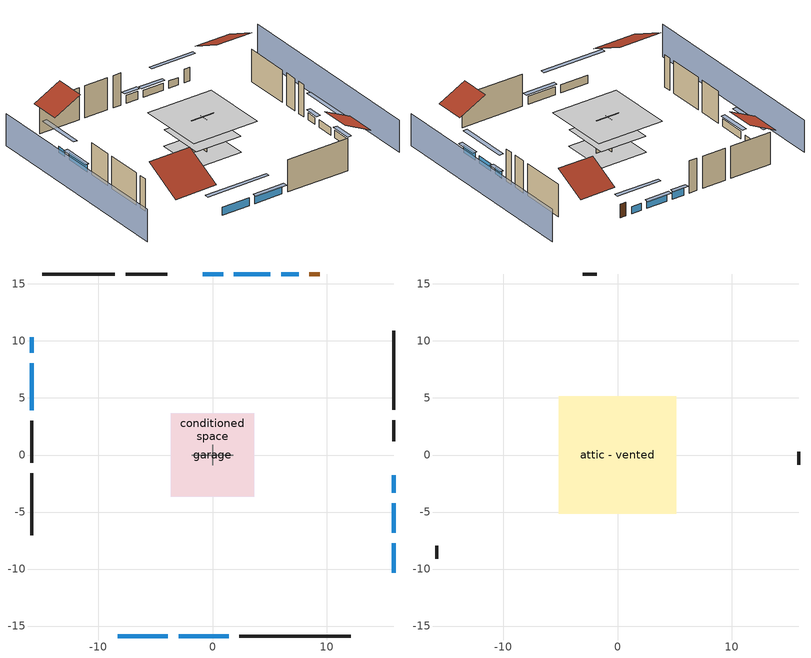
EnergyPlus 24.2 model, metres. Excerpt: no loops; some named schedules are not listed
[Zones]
conditioned space
 floor to garage (Floor2 construction): -3.66,-3.66 -3.66,3.66 3.66,3.66 3.66,-3.66 z0
 floor adiabatic (AdiabaticFloorConstruction): -3.61,-3.61 -3.61,3.61 3.61,3.61 3.61,-3.61 z2.44
 floor foundation (Slab2 construction): -3.61,-3.61 -3.61,3.61 3.61,3.61 3.61,-3.61 z0
 wall outside (AdiabaticWallConstruction 1): 9.41,15.88 8.5,15.88 z0:2.03
 wall outside (AdiabaticWallConstruction): -8.31,-15.88 -3.91,-15.88 / -2.98,-15.88 1.42,-15.88 / 0.94,15.88 -0.88,15.88 z0:1.19; 15.88,-10.34 15.88,-7.76 / 15.88,-6.83 15.88,-4.25 z0:1.13; -15.88,10.34 -15.88,8.96 z0:0.95; -15.88,8.03 -15.88,3.91 z0:1.1; 7.57,15.88 6.01,15.88 / 5.08,15.88 1.87,15.88 z0:1.07; 15.88,-3.32 15.88,-1.77 z0:1.04
 wall outside (Wall3 construction): 2.35,-15.88 12.12,-15.88 z0:4.88
 wall outside (Wall4 construction): -15.88,-1.6 -15.88,-7.03 z0:4.88
 wall outside (Wall7 construction): -8.55,15.88 -14.95,15.88 z0:4.88
 wall outside (Wall8 construction): 15.88,3.97 15.88,10.9 z0:4.88
 wall to garage (Wall5 construction): 1.83,0 -1.83,0 z0:4.88
 wall to garage (Wall6 construction): 0,0.91 0,-0.91 z0:4.88
 window (WindowConstruction): -8.31,-15.88 -3.91,-15.88 z0:1.19
 window (WindowConstruction 9): 15.88,-10.33 15.88,-7.76 z0:1.13
 window (WindowConstruction 1): -2.98,-15.88 1.42,-15.88 z0:1.19
 window (WindowConstruction 2): -15.88,10.33 -15.88,8.96 z0:0.94
 window (WindowConstruction 3): -15.88,8.03 -15.88,3.91 z0:1.1
 window (WindowConstruction 4): 7.57,15.88 6.01,15.88 z0:1.07
 window (WindowConstruction 5): 5.08,15.88 1.87,15.88 z0:1.07
 window (WindowConstruction 6): 0.94,15.88 -0.88,15.88 z0:1.19
 window (WindowConstruction 7): 15.88,-6.83 15.88,-4.25 z0:1.13
 window (WindowConstruction 8): 15.88,-3.32 15.88,-1.77 z0:1.04
 door (Door): 9.41,15.88 8.5,15.88 z0:2.03
 ceiling adiabatic (AdiabaticFloorConstruction): 3.61,-3.61 3.61,3.61 -3.61,3.61 -3.61,-3.61 z2.44
garage
 floor foundation (Slab1 construction): -3.66,-3.66 -3.66,3.66 3.66,3.66 3.66,-3.66 z0
 wall outside (Wall1 construction): -15.88,2.99 -15.88,-0.67 z0:4.88
 wall outside (Wall12 construction): 15.88,1.21 15.88,3.04 z0:4.88
 wall outside (Wall2 construction): -3.97,15.88 -7.63,15.88 z0:4.88
attic - vented
 floor to conditioned space (Floor1 construction Reversed): -5.14,-5.14 -5.14,5.14 5.14,5.14 5.14,-5.14 z4.88
 wall outside (Wall10 construction): 15.88,-0.84 15.88,0.28 z0:4.88
 wall outside (Wall11 construction): -1.8,15.88 -3.04,15.88 z0:4.88
 wall outside (Wall9 construction): -15.88,-7.96 -15.88,-9.08 z0:4.88
 roof outside (Roof1 construction): -9.23,-15.88,4.88 -9.23,-9.94,7.85 -15.88,-9.94,7.85 -15.88,-15.88,4.88
 roof outside (Roof2 construction): -15.88,11.26,4.88 -11.75,11.26,6.94 -11.75,15.88,6.94 -15.88,15.88,4.88
 roof outside (Roof3 construction): 15.88,-11.26,4.88 11.75,-11.26,6.94 11.75,-15.88,6.94 15.88,-15.88,4.88
 roof outside (Roof4 construction): 10.34,15.88,4.88 10.34,10.92,7.35 15.88,10.92,7.35 15.88,15.88,4.88
shading: -20.45,15.88 -20.45,-15.88 / 20.45,-15.88 20.45,15.88 z0:4.88; -1.16,-15.88 -11.05,-15.88 -11.05,-16.48 -1.16,-16.48 z3.93; 15.88,-7.45 15.88,-10.64 16.48,-10.64 16.48,-7.45 z1.43; 1.73,-15.88 -3.28,-15.88 -3.28,-16.48 1.73,-16.48 z1.49; -15.88,6.21 -15.88,13.08 -16.48,13.08 -16.48,6.21 z3.69; -15.88,3.61 -15.88,8.33 -16.48,8.33 -16.48,3.61 z1.4; 3.27,15.88 10.31,15.88 10.31,16.48 3.27,16.48 z3.81; 1.56,15.88 5.38,15.88 5.38,16.48 1.56,16.48 z1.37; -1.18,15.88 1.24,15.88 1.24,16.48 -1.18,16.48 z1.49; 15.88,-1.51 15.88,-9.57 16.48,-9.57 16.48,-1.51 z3.87; 15.88,-1.46 15.88,-3.62 16.48,-3.62 16.48,-1.46 z1.34
[Building]
Building 1: Terrain=Suburbs
[Site:Location]
Portland Intl Arpt_OR: Latitude {deg}=45.59; Longitude {deg}=-122.6; Time Zone {hr}=-8; Elevation {m}=33; Keep Site Location Information=Yes
[Site:GroundTemperature:Shallow]
10.2558, 8.96328, 8.85977, 9.47314, 11.9355, 14.3863, 16.5111, 17.8571, 17.9714, 16.8767, 14.8061, 12.4304
[Site:WaterMainsTemperature]
Calculation Method=Schedule; Temperature Schedule=mains temperature schedule
[Material] Roughness=Rough; Thermal Absorptance=0.9
Name | Thickness {m} | Conductivity {W/m-K} | Density {kg/m3} | Specific Heat {J/kg-K} | Solar Absorptance | Visible Absorptance
ceiling loosefill ins | 0.254 | 0.0480833 | 16.02 | 1046.75 | 0.7 | 0.7
ceiling stud and cavity | 0.1397 | 0.104117 | 65.682 | 1177.47 | 0.7 | 0.7
concrete 4.0 in. | 0.1016 | 1.803125 | 2242.8 | 837.4 | 0.7 | 0.7
door material | 0.04445 | 0.0612267 | 512.64 | 1214.23 | 0.7 | 0.7
floor covering | 0.0127 | 0.0433444 | 54.468 | 1339.84 | 0.6 | 0.6
floor covering 1 | 0.0127 | 0.0450781 | 54.468 | 1339.84 | 0.9 | 0.9
floor rigid ins; wall rigid ins | 0.512978 | 0.029427 | 32.04 | 1214.23 | 0.7 | 0.7
floor stud and cavity | 0.1397 | 0.923637 | 92.3553 | 1139.71 | 0.7 | 0.7
floor stud and cavity 1 | 0.1397 | 1.75129 | 37.0049 | 1207.88 | 0.7 | 0.7
furniture material conditioned space 1; furniture material garage 1 | 0.1524 | 0.115458 | 640.8 | 1214.23 | 0.6 | 0.6
gypsum board | 0.0127 | 0.160291 | 801 | 837.4 | 0.6 | 0.6
osb sheathing 0.5 in. | 0.0127 | 0.115458 | 512.64 | 1214.23 | 0.6 | 0.6
osb sheathing 0.5 in. 1; osb sheathing 0.5 in. 2; osb sheathing 0.5 in. 3 | 0.0127 | 0.115458 | 512.64 | 1214.23 | 0.7 | 0.7
osb sheathing 0.75 in. | 0.01905 | 0.115458 | 512.64 | 1214.23 | 0.7 | 0.7
roof rigid ins | 0.00281632 | 0.029427 | 32.04 | 1214.23 | 0.7 | 0.7
wall stud and cavity | 0.1397 | 0.727959 | 139.0536 | 1170.24 | 0.6 | 0.6
wall stud and cavity 1 | 0.1397 | 0.550994 | 139.0536 | 1170.24 | 0.7 | 0.7
wall stud and cavity 2 | 0.1397 | 0.335416 | 139.0536 | 1170.24 | 0.7 | 0.7
wall stud and cavity 3 | 0.0889 | 0.380278 | 52.3479 | 1209.89 | 0.7 | 0.7
wall stud and cavity 4 | 0.0889 | 0.391764 | 83.0341 | 1211.67 | 0.7 | 0.7
wood shingles or shakes | 0.00635 | 0.162714 | 1121.4 | 1465.45 | 0.85 | 0.85
wood siding | 0.0254 | 0.102417 | 544.68 | 1172.36 | 0.85 | 0.85
wood siding 1; wood siding 2 | 0.0254 | 0.102417 | 544.68 | 1172.36 | 0.7 | 0.7
[WindowMaterial:SimpleGlazingSystem]
WindowMaterial: U-Factor {W/m2-K}=4.31528; Solar Heat Gain Coefficient=0.67
[Construction]
AdiabaticFloorConstruction: floor stud and cavity 1, floor rigid ins, osb sheathing 0.75 in., floor covering
AdiabaticWallConstruction: wood siding 1, wall rigid ins, wall stud and cavity 3, gypsum board
AdiabaticWallConstruction 1: wood siding 2, wall rigid ins, wall stud and cavity 3, gypsum board
Door: door material
Floor1 construction Reversed: gypsum board, ceiling stud and cavity, ceiling loosefill ins
Floor2 construction: floor stud and cavity, osb sheathing 0.75 in., floor covering
furniture construction conditioned space 1: furniture material conditioned space 1
furniture construction garage 1: furniture material garage 1
PartitionWallConstruction: gypsum board, wall stud and cavity 4, gypsum board
Roof1 construction; Roof2 construction; Roof3 construction; Roof4 construction: wood shingles or shakes, roof rigid ins, osb sheathing 0.5 in.
Slab1 construction: concrete 4.0 in.
Slab2 construction: concrete 4.0 in., floor covering 1
Wall1 construction; Wall2 construction: wood siding, osb sheathing 0.5 in. 1, wall stud and cavity
Wall10 construction; Wall11 construction; Wall12 construction; Wall9 construction: wood siding, osb sheathing 0.5 in. 3, wall stud and cavity
Wall3 construction; Wall4 construction: wood siding, osb sheathing 0.5 in. 1, wall stud and cavity 1, gypsum board
Wall5 construction: osb sheathing 0.5 in. 2, wall stud and cavity 2, gypsum board
Wall6 construction: osb sheathing 0.5 in. 3, wall stud and cavity 2, gypsum board
Wall7 construction; Wall8 construction: wood siding, osb sheathing 0.5 in. 3, wall stud and cavity 1, gypsum board
WindowConstruction; WindowConstruction 1; WindowConstruction 2; WindowConstruction 3; WindowConstruction 4; WindowConstruction 5; WindowConstruction 6; WindowConstruction 7; WindowConstruction 8; WindowConstruction 9: WindowMaterial
[Zone] Multiplier=1; Part of Total Floor Area=Yes
Name | Volume {m3}
attic - vented | 80.9188
conditioned space | 384.656
garage | 130.484
[Space]
Name | Zone | Volume {m3}
attic - vented 1 | attic - vented | 80.9188
conditioned space 1 | conditioned space | 384.656
garage 1 | garage | 130.484
[ZoneInfiltration:EffectiveLeakageArea] Schedule=Always On Discrete
Name | Zone or Space | Effective Air Leakage Area {cm2} | Stack Coefficient | Wind Coefficient
infil attic - vented 1 | attic - vented 1 | 3520.67 | 0.00015981 | 4.19217e-05
infil garage 1 | garage 1 | 1087.35 | 0.000129147 | 4.38083e-05
[ZoneMixing]
whole house fan mix: Zone or Space=attic - vented; Schedule=Always On Continuous; Design Flow Rate Calculation Method=Flow/Zone; Design Flow Rate {m3/s}=0; Source Zone or Space=conditioned space
[SurfaceProperty:ExposedFoundationPerimeter] Exposed Perimeter Calculation Method=TotalExposedPerimeter
Name | Total Exposed Perimeter {m}
Slab2 | 26.09088
Slab1 | 18.288
[SurfaceProperty:IncidentSolarMultiplier] Incident Solar Multiplier=1; Incident Solar Multiplier Schedule=trans schedule winter=0.85 summer=0.7
Window1; Window10; Window2; Window3; Window4; Window5; Window6; Window7; Window8; Window9
[InternalMass]
Name | Construction | Zone or ZoneList | Space or SpaceList | Surface Area {m2}
furniture mass conditioned space 1 | furniture construction conditioned space 1 | conditioned space | conditioned space 1 | 63.09974
partition wall mass | PartitionWallConstruction | conditioned space | conditioned space 1 | 157.749
furniture mass garage 1 | furniture construction garage 1 | garage | garage 1 | 5.35122
[Lights] Design Level Calculation Method=LightingLevel; Return Air Fraction=0; Fraction Radiant=0.6; Fraction Visible=0.2; Fraction Replaceable=1
Name | Zone or ZoneList or Space or SpaceList | Schedule | Lighting Level {W}
interior lighting | conditioned space 1 | lighting_interior | 204.652
garage lighting | garage 1 | lighting_garage | 7.17464
[People]
occupants: Zone or ZoneList or Space or SpaceList=conditioned space 1; Number of People Schedule=occupants; Number of People Calculation Method=People; Number of People=1; Fraction Radiant=0.314171; Sensible Heat Fraction=0.56303; Activity Level Schedule=occupants activity schedule; Carbon Dioxide Generation Rate {m3/s-W}=0; Enable ASHRAE 55 Comfort Warnings=No; Mean Radiant Temperature Calculation Type=EnclosureAveraged
[ElectricEquipment] Design Level Calculation Method=EquipmentLevel
Name | Zone or ZoneList or Space or SpaceList | Schedule | Design Level {W} | Fraction Latent | Fraction Radiant | Fraction Lost
ceiling fan | conditioned space 1 | ceiling_fan | 19.5651 | 0 | 0.558 | 0
clothes dryer | conditioned space 1 | clothes_dryer | 3695.57 | 0.015 | 0.081 | 0.85
clothes washer | conditioned space 1 | clothes_washer | 236.151 | 0.03 | 0.162 | 0.7
cooking range | conditioned space 1 | cooking_range | 2412.03 | 0.08 | 0.432 | 0.2
dishwasher | conditioned space 1 | dishwasher | 757.732 | 0.3 | 0.18 | 0.4
fridge | conditioned space 1 | fridge schedule | 45.9075 | 0 | 0.6 | 0
mech vent bath fan 0 | conditioned space 1 | mech vent bath fan 0 schedule | 30 | 0 | 0 | 1
mech vent house fan | conditioned space 1 | mech vent house fan schedule | 0 | 0 | 0 | 1
mech vent house fan cfis | conditioned space 1 | mech vent house fan cfis schedule | 0 | 0 | 0 | 0
mech vent range fan 0 | conditioned space 1 | mech vent range fan 0 schedule | 30 | 0 | 0 | 1
misc plug loads | conditioned space 1 | plug_loads_other | 545.343 | 0.021 | 0.558 | 0.049
misc tv | conditioned space 1 | plug_loads_tv | 620.957 | 0 | 0.6 | 0
whole house fan | conditioned space 1 | Always On Discrete | 0 | 0 | 0 | 1
freezer | garage 1 | freezer schedule | 194.914 | 0 | 0.6 | 0
[OtherEquipment] Design Level Calculation Method=EquipmentLevel
Name | Fuel Type | Zone or ZoneList or Space or SpaceList | Schedule | Design Level {W} | Fraction Latent | Fraction Radiant | Fraction Lost
clothes dryer 1 | Electricity | conditioned space 1 | clothes_dryer | 0 | 0.015 | 0.081 | 0.85
cooking range 1 | Electricity | conditioned space 1 | cooking_range | 0 | 0.08 | 0.432 | 0.2
general water use latent | None | conditioned space 1 | general water use schedule | 25.6591 | 1 | 0 | 0
general water use sensible | None | conditioned space 1 | general water use schedule | -25.2881 | 0 | 0.6 | 0
mech vent house fan latent load | None | conditioned space 1 | Always On Discrete | 0 | 1 | 0 | 0
mech vent house fan sensible load | None | conditioned space 1 | Always On Discrete | 0 | 0 | 0 | 0
water heater energy adjustment1 | Electricity | garage 1 | Always On Discrete | 0.01 | 0 | 0 | 1
water heater lat | None | garage 1 | Always On Discrete | 0 | 1 | 0 | 0
water heater sens | None | garage 1 | Always On Discrete | 0 | 0 | 0 | 0
[ZoneInfiltration:DesignFlowRate] Zone or ZoneList or Space or SpaceList=conditioned space 1; Schedule=Always On Discrete; Design Flow Rate Calculation Method=Flow/Zone; Design Flow Rate {m3/s}=0
infil flow; natural vent flow; whole house fan flow
[Foundation:Kiva] Wall Height Above Grade {m}=0.1016; Wall Depth Below Slab {m}=0.2032
Name | Initial Indoor Air Temperature {C}
Foundation Kiva 1 | 13.4258
Foundation Kiva 2 | 16.6667
[Foundation:Kiva:Settings]
Soil Conductivity {W/m-K}=1.9041; Soil Density {kg/m3}=1842.3; Soil Specific Heat {J/kg-K}=418.7; Ground Solar Absorptivity=0.9; Ground Thermal Absorptivity=0.9; Ground Surface Roughness {m}=0.03; Far-Field Width {m}=40; Deep-Ground Boundary Condition=ZeroFlux; Deep-Ground Depth {m}=40; Minimum Cell Dimension {m}=0.2; Maximum Cell Growth Coefficient=3; Simulation Timestep=Timestep
[Exterior:Lights]
exterior lighting: Schedule=exterior lighting schedule; Design Level {W}=7.09205
[EnergyManagementSystem:Sensor] Output:Variable or Output:Meter Index Key=garage
Name | Output:Variable or Output:Meter
water_heater_amb_rh | Zone Air Relative Humidity
water_heater_amb_temp | Zone Mean Air Temperature
[Schedule:Constant]
Name | Hourly Value
Always On Continuous; mech vent house fan schedule; mech vent house fan cfis schedule; Always On Discrete | 1
occupants activity schedule | 117.228
fridge schedule | 0
[Schedule:Day:Interval]
trans schedule winter=0.85 summer=0.7 day; trans schedule winter=0.85 summer=0.7 day 2: No, 24:00, 0.85
trans schedule winter=0.85 summer=0.7 day 1: No, 24:00, 0.7
trans schedule winter=0.85 summer=0.7 default day; mech vent bath fan 0 schedule default day; mech vent range fan 0 schedule default day; freezer schedule default day: No, 24:00, 0
mech vent bath fan 0 schedule day: No, 22:00, 0, 23:00, 1, 24:00, 0
mech vent range fan 0 schedule day: No, 07:00, 0, 08:00, 1, 24:00, 0
freezer schedule day: No, 01:00, 0.610949, 02:00, 0.595675, 03:00, 0.580401, 04:00, 0.565128, 06:00, 0.549854, 07:00, 0.580401, 08:00, 0.610949, 10:00, 0.626223, 12:00, 0.610949, 15:00, 0.641496, 16:00, 0.626223, 17:00, 0.672044, 18:00, 0.733139, 19:00, 0.763686, 20:00, 0.733139, 21:00, 0.717865, 22:00, 0.702591, 23:00, 0.672044, 24:00, 0.626223
[Schedule:Week:Daily]
trans schedule winter=0.85 summer=0.7 Week Rule - Jan1-May26: trans schedule winter=0.85 summer=0.7 day, trans schedule winter=0.85 summer=0.7 day, trans schedule winter=0.85 summer=0.7 day, trans schedule winter=0.85 summer=0.7 day, trans schedule winter=0.85 summer=0.7 day, trans schedule winter=0.85 summer=0.7 day, trans schedule winter=0.85 summer=0.7 day, trans schedule winter=0.85 summer=0.7 default day, trans schedule winter=0.85 summer=0.7 default day, trans schedule winter=0.85 summer=0.7 default day, trans schedule winter=0.85 summer=0.7 default day, trans schedule winter=0.85 summer=0.7 default day
trans schedule winter=0.85 summer=0.7 Week Rule - May27-Jun2: trans schedule winter=0.85 summer=0.7 day, trans schedule winter=0.85 summer=0.7 day, trans schedule winter=0.85 summer=0.7 day, trans schedule winter=0.85 summer=0.7 day, trans schedule winter=0.85 summer=0.7 day, trans schedule winter=0.85 summer=0.7 day 1, trans schedule winter=0.85 summer=0.7 day 1, trans schedule winter=0.85 summer=0.7 default day, trans schedule winter=0.85 summer=0.7 default day, trans schedule winter=0.85 summer=0.7 default day, trans schedule winter=0.85 summer=0.7 default day, trans schedule winter=0.85 summer=0.7 default day
trans schedule winter=0.85 summer=0.7 Week Rule - Jun3-Sep29: trans schedule winter=0.85 summer=0.7 day 1, trans schedule winter=0.85 summer=0.7 day 1, trans schedule winter=0.85 summer=0.7 day 1, trans schedule winter=0.85 summer=0.7 day 1, trans schedule winter=0.85 summer=0.7 day 1, trans schedule winter=0.85 summer=0.7 day 1, trans schedule winter=0.85 summer=0.7 day 1, trans schedule winter=0.85 summer=0.7 default day, trans schedule winter=0.85 summer=0.7 default day, trans schedule winter=0.85 summer=0.7 default day, trans schedule winter=0.85 summer=0.7 default day, trans schedule winter=0.85 summer=0.7 default day
trans schedule winter=0.85 summer=0.7 Week Rule - Sep30-Oct6: trans schedule winter=0.85 summer=0.7 day 1, trans schedule winter=0.85 summer=0.7 day 2, trans schedule winter=0.85 summer=0.7 day 2, trans schedule winter=0.85 summer=0.7 day 2, trans schedule winter=0.85 summer=0.7 day 2, trans schedule winter=0.85 summer=0.7 day 2, trans schedule winter=0.85 summer=0.7 day 2, trans schedule winter=0.85 summer=0.7 default day, trans schedule winter=0.85 summer=0.7 default day, trans schedule winter=0.85 summer=0.7 default day, trans schedule winter=0.85 summer=0.7 default day, trans schedule winter=0.85 summer=0.7 default day
trans schedule winter=0.85 summer=0.7 Week Rule - Oct7-Dec31: trans schedule winter=0.85 summer=0.7 day 2, trans schedule winter=0.85 summer=0.7 day 2, trans schedule winter=0.85 summer=0.7 day 2, trans schedule winter=0.85 summer=0.7 day 2, trans schedule winter=0.85 summer=0.7 day 2, trans schedule winter=0.85 summer=0.7 day 2, trans schedule winter=0.85 summer=0.7 day 2, trans schedule winter=0.85 summer=0.7 default day, trans schedule winter=0.85 summer=0.7 default day, trans schedule winter=0.85 summer=0.7 default day, trans schedule winter=0.85 summer=0.7 default day, trans schedule winter=0.85 summer=0.7 default day
mech vent bath fan 0 schedule Week Rule - Jan1-Dec31: mech vent bath fan 0 schedule day, mech vent bath fan 0 schedule day, mech vent bath fan 0 schedule day, mech vent bath fan 0 schedule day, mech vent bath fan 0 schedule day, mech vent bath fan 0 schedule day, mech vent bath fan 0 schedule day, mech vent bath fan 0 schedule default day, mech vent bath fan 0 schedule default day, mech vent bath fan 0 schedule default day, mech vent bath fan 0 schedule default day, mech vent bath fan 0 schedule default day
mech vent range fan 0 schedule Week Rule - Jan1-Dec31: mech vent range fan 0 schedule day, mech vent range fan 0 schedule day, mech vent range fan 0 schedule day, mech vent range fan 0 schedule day, mech vent range fan 0 schedule day, mech vent range fan 0 schedule day, mech vent range fan 0 schedule day, mech vent range fan 0 schedule default day, mech vent range fan 0 schedule default day, mech vent range fan 0 schedule default day, mech vent range fan 0 schedule default day, mech vent range fan 0 schedule default day
general water use schedule Week Rule - Jan1-Dec31: general water use schedule day, general water use schedule day, general water use schedule day, general water use schedule day, general water use schedule day, general water use schedule day, general water use schedule day, general water use schedule default day, general water use schedule default day, general water use schedule default day, general water use schedule default day, general water use schedule default day
freezer schedule Week Rule - Jan1-Jan27: freezer schedule day, freezer schedule day, freezer schedule day, freezer schedule day, freezer schedule day, freezer schedule day, freezer schedule day, freezer schedule default day, freezer schedule default day, freezer schedule default day, freezer schedule default day, freezer schedule default day
freezer schedule Week Rule - Jan28-Feb3: freezer schedule day, freezer schedule day, freezer schedule day, freezer schedule day, freezer schedule day 1, freezer schedule day 1, freezer schedule day 1, freezer schedule default day, freezer schedule default day, freezer schedule default day, freezer schedule default day, freezer schedule default day
freezer schedule Week Rule - Feb4-Feb24: freezer schedule day 1, freezer schedule day 1, freezer schedule day 1, freezer schedule day 1, freezer schedule day 1, freezer schedule day 1, freezer schedule day 1, freezer schedule default day, freezer schedule default day, freezer schedule default day, freezer schedule default day, freezer schedule default day
freezer schedule Week Rule - Feb25-Mar3: freezer schedule day 1, freezer schedule day 1, freezer schedule day 1, freezer schedule day 1, freezer schedule day 2, freezer schedule day 2, freezer schedule day 2, freezer schedule default day, freezer schedule default day, freezer schedule default day, freezer schedule default day, freezer schedule default day
freezer schedule Week Rule - Mar4-May26: freezer schedule day 2, freezer schedule day 2, freezer schedule day 2, freezer schedule day 2, freezer schedule day 2, freezer schedule day 2, freezer schedule day 2, freezer schedule default day, freezer schedule default day, freezer schedule default day, freezer schedule default day, freezer schedule default day
freezer schedule Week Rule - May27-Jun2: freezer schedule day 2, freezer schedule day 2, freezer schedule day 2, freezer schedule day 2, freezer schedule day 2, freezer schedule day 3, freezer schedule day 3, freezer schedule default day, freezer schedule default day, freezer schedule default day, freezer schedule default day, freezer schedule default day
freezer schedule Week Rule - Jun3-Sep29: freezer schedule day 3, freezer schedule day 3, freezer schedule day 3, freezer schedule day 3, freezer schedule day 3, freezer schedule day 3, freezer schedule day 3, freezer schedule default day, freezer schedule default day, freezer schedule default day, freezer schedule default day, freezer schedule default day
freezer schedule Week Rule - Sep30-Oct6: freezer schedule day 3, freezer schedule day 4, freezer schedule day 4, freezer schedule day 4, freezer schedule day 4, freezer schedule day 4, freezer schedule day 4, freezer schedule default day, freezer schedule default day, freezer schedule default day, freezer schedule default day, freezer schedule default day
freezer schedule Week Rule - Oct7-Oct27: freezer schedule day 4, freezer schedule day 4, freezer schedule day 4, freezer schedule day 4, freezer schedule day 4, freezer schedule day 4, freezer schedule day 4, freezer schedule default day, freezer schedule default day, freezer schedule default day, freezer schedule default day, freezer schedule default day
freezer schedule Week Rule - Oct28-Nov3: freezer schedule day 4, freezer schedule day 4, freezer schedule day 4, freezer schedule day 4, freezer schedule day 5, freezer schedule day 5, freezer schedule day 5, freezer schedule default day, freezer schedule default day, freezer schedule default day, freezer schedule default day, freezer schedule default day
freezer schedule Week Rule - Nov4-Nov24: freezer schedule day 5, freezer schedule day 5, freezer schedule day 5, freezer schedule day 5, freezer schedule day 5, freezer schedule day 5, freezer schedule day 5, freezer schedule default day, freezer schedule default day, freezer schedule default day, freezer schedule default day, freezer schedule default day
freezer schedule Week Rule - Nov25-Dec1: freezer schedule day 5, freezer schedule day 5, freezer schedule day 5, freezer schedule day 5, freezer schedule day 5, freezer schedule day 5, freezer schedule day 6, freezer schedule default day, freezer schedule default day, freezer schedule default day, freezer schedule default day, freezer schedule default day
freezer schedule Week Rule - Dec2-Dec31: freezer schedule day 6, freezer schedule day 6, freezer schedule day 6, freezer schedule day 6, freezer schedule day 6, freezer schedule day 6, freezer schedule day 6, freezer schedule default day, freezer schedule default day, freezer schedule default day, freezer schedule default day, freezer schedule default day
exterior lighting schedule Week Rule - Jan1-Jan27: exterior lighting schedule day, exterior lighting schedule day, exterior lighting schedule day, exterior lighting schedule day, exterior lighting schedule day, exterior lighting schedule day, exterior lighting schedule day, exterior lighting schedule default day, exterior lighting schedule default day, exterior lighting schedule default day, exterior lighting schedule default day, exterior lighting schedule default day
exterior lighting schedule Week Rule - Jan28-Feb3: exterior lighting schedule day, exterior lighting schedule day, exterior lighting schedule day, exterior lighting schedule day, exterior lighting schedule day 1, exterior lighting schedule day 1, exterior lighting schedule day 1, exterior lighting schedule default day, exterior lighting schedule default day, exterior lighting schedule default day, exterior lighting schedule default day, exterior lighting schedule default day
exterior lighting schedule Week Rule - Feb4-Feb24: exterior lighting schedule day 1, exterior lighting schedule day 1, exterior lighting schedule day 1, exterior lighting schedule day 1, exterior lighting schedule day 1, exterior lighting schedule day 1, exterior lighting schedule day 1, exterior lighting schedule default day, exterior lighting schedule default day, exterior lighting schedule default day, exterior lighting schedule default day, exterior lighting schedule default day
exterior lighting schedule Week Rule - Feb25-Mar3: exterior lighting schedule day 1, exterior lighting schedule day 1, exterior lighting schedule day 1, exterior lighting schedule day 1, exterior lighting schedule day 2, exterior lighting schedule day 2, exterior lighting schedule day 2, exterior lighting schedule default day, exterior lighting schedule default day, exterior lighting schedule default day, exterior lighting schedule default day, exterior lighting schedule default day
exterior lighting schedule Week Rule - Mar4-Mar31: exterior lighting schedule day 2, exterior lighting schedule day 2, exterior lighting schedule day 2, exterior lighting schedule day 2, exterior lighting schedule day 2, exterior lighting schedule day 2, exterior lighting schedule day 2, exterior lighting schedule default day, exterior lighting schedule default day, exterior lighting schedule default day, exterior lighting schedule default day, exterior lighting schedule default day
exterior lighting schedule Week Rule - Apr1-Apr28: exterior lighting schedule day 3, exterior lighting schedule day 3, exterior lighting schedule day 3, exterior lighting schedule day 3, exterior lighting schedule day 3, exterior lighting schedule day 3, exterior lighting schedule day 3, exterior lighting schedule default day, exterior lighting schedule default day, exterior lighting schedule default day, exterior lighting schedule default day, exterior lighting schedule default day
exterior lighting schedule Week Rule - Apr29-May5: exterior lighting schedule day 3, exterior lighting schedule day 3, exterior lighting schedule day 4, exterior lighting schedule day 4, exterior lighting schedule day 4, exterior lighting schedule day 4, exterior lighting schedule day 4, exterior lighting schedule default day, exterior lighting schedule default day, exterior lighting schedule default day, exterior lighting schedule default day, exterior lighting schedule default day
exterior lighting schedule Week Rule - May6-May26: exterior lighting schedule day 4, exterior lighting schedule day 4, exterior lighting schedule day 4, exterior lighting schedule day 4, exterior lighting schedule day 4, exterior lighting schedule day 4, exterior lighting schedule day 4, exterior lighting schedule default day, exterior lighting schedule default day, exterior lighting schedule default day, exterior lighting schedule default day, exterior lighting schedule default day
exterior lighting schedule Week Rule - May27-Jun2: exterior lighting schedule day 4, exterior lighting schedule day 4, exterior lighting schedule day 4, exterior lighting schedule day 4, exterior lighting schedule day 4, exterior lighting schedule day 5, exterior lighting schedule day 5, exterior lighting schedule default day, exterior lighting schedule default day, exterior lighting schedule default day, exterior lighting schedule default day, exterior lighting schedule default day
exterior lighting schedule Week Rule - Jun3-Jun30: exterior lighting schedule day 5, exterior lighting schedule day 5, exterior lighting schedule day 5, exterior lighting schedule day 5, exterior lighting schedule day 5, exterior lighting schedule day 5, exterior lighting schedule day 5, exterior lighting schedule default day, exterior lighting schedule default day, exterior lighting schedule default day, exterior lighting schedule default day, exterior lighting schedule default day
exterior lighting schedule Week Rule - Jul1-Jul28: exterior lighting schedule day 6, exterior lighting schedule day 6, exterior lighting schedule day 6, exterior lighting schedule day 6, exterior lighting schedule day 6, exterior lighting schedule day 6, exterior lighting schedule day 6, exterior lighting schedule default day, exterior lighting schedule default day, exterior lighting schedule default day, exterior lighting schedule default day, exterior lighting schedule default day
exterior lighting schedule Week Rule - Jul29-Aug4: exterior lighting schedule day 6, exterior lighting schedule day 6, exterior lighting schedule day 6, exterior lighting schedule day 7, exterior lighting schedule day 7, exterior lighting schedule day 7, exterior lighting schedule day 7, exterior lighting schedule default day, exterior lighting schedule default day, exterior lighting schedule default day, exterior lighting schedule default day, exterior lighting schedule default day
exterior lighting schedule Week Rule - Aug5-Aug25: exterior lighting schedule day 7, exterior lighting schedule day 7, exterior lighting schedule day 7, exterior lighting schedule day 7, exterior lighting schedule day 7, exterior lighting schedule day 7, exterior lighting schedule day 7, exterior lighting schedule default day, exterior lighting schedule default day, exterior lighting schedule default day, exterior lighting schedule default day, exterior lighting schedule default day
exterior lighting schedule Week Rule - Aug26-Sep1: exterior lighting schedule day 7, exterior lighting schedule day 7, exterior lighting schedule day 7, exterior lighting schedule day 7, exterior lighting schedule day 7, exterior lighting schedule day 7, exterior lighting schedule day 8, exterior lighting schedule default day, exterior lighting schedule default day, exterior lighting schedule default day, exterior lighting schedule default day, exterior lighting schedule default day
exterior lighting schedule Week Rule - Sep2-Sep29: exterior lighting schedule day 8, exterior lighting schedule day 8, exterior lighting schedule day 8, exterior lighting schedule day 8, exterior lighting schedule day 8, exterior lighting schedule day 8, exterior lighting schedule day 8, exterior lighting schedule default day, exterior lighting schedule default day, exterior lighting schedule default day, exterior lighting schedule default day, exterior lighting schedule default day
exterior lighting schedule Week Rule - Sep30-Oct6: exterior lighting schedule day 8, exterior lighting schedule day 9, exterior lighting schedule day 9, exterior lighting schedule day 9, exterior lighting schedule day 9, exterior lighting schedule day 9, exterior lighting schedule day 9, exterior lighting schedule default day, exterior lighting schedule default day, exterior lighting schedule default day, exterior lighting schedule default day, exterior lighting schedule default day
exterior lighting schedule Week Rule - Oct7-Oct27: exterior lighting schedule day 9, exterior lighting schedule day 9, exterior lighting schedule day 9, exterior lighting schedule day 9, exterior lighting schedule day 9, exterior lighting schedule day 9, exterior lighting schedule day 9, exterior lighting schedule default day, exterior lighting schedule default day, exterior lighting schedule default day, exterior lighting schedule default day, exterior lighting schedule default day
exterior lighting schedule Week Rule - Oct28-Nov3: exterior lighting schedule day 9, exterior lighting schedule day 9, exterior lighting schedule day 9, exterior lighting schedule day 9, exterior lighting schedule day 10, exterior lighting schedule day 10, exterior lighting schedule day 10, exterior lighting schedule default day, exterior lighting schedule default day, exterior lighting schedule default day, exterior lighting schedule default day, exterior lighting schedule default day
exterior lighting schedule Week Rule - Nov4-Nov24: exterior lighting schedule day 10, exterior lighting schedule day 10, exterior lighting schedule day 10, exterior lighting schedule day 10, exterior lighting schedule day 10, exterior lighting schedule day 10, exterior lighting schedule day 10, exterior lighting schedule default day, exterior lighting schedule default day, exterior lighting schedule default day, exterior lighting schedule default day, exterior lighting schedule default day
exterior lighting schedule Week Rule - Nov25-Dec1: exterior lighting schedule day 10, exterior lighting schedule day 10, exterior lighting schedule day 10, exterior lighting schedule day 10, exterior lighting schedule day 10, exterior lighting schedule day 10, exterior lighting schedule day 11, exterior lighting schedule default day, exterior lighting schedule default day, exterior lighting schedule default day, exterior lighting schedule default day, exterior lighting schedule default day
exterior lighting schedule Week Rule - Dec2-Dec31: exterior lighting schedule day 11, exterior lighting schedule day 11, exterior lighting schedule day 11, exterior lighting schedule day 11, exterior lighting schedule day 11, exterior lighting schedule day 11, exterior lighting schedule day 11, exterior lighting schedule default day, exterior lighting schedule default day, exterior lighting schedule default day, exterior lighting schedule default day, exterior lighting schedule default day
[Schedule:Year]
trans schedule winter=0.85 summer=0.7: trans schedule winter=0.85 summer=0.7 Week Rule - Jan1-May26, 1, 1, 5, 26, trans schedule winter=0.85 summer=0.7 Week Rule - May27-Jun2, 5, 27, 6, 2, trans schedule winter=0.85 summer=0.7 Week Rule - Jun3-Sep29, 6, 3, 9, 29, trans schedule winter=0.85 summer=0.7 Week Rule - Sep30-Oct6, 9, 30, 10, 6, trans schedule winter=0.85 summer=0.7 Week Rule - Oct7-Dec31, 10, 7, 12, 31
mech vent bath fan 0 schedule: mech vent bath fan 0 schedule Week Rule - Jan1-Dec31, 1, 1, 12, 31
mech vent range fan 0 schedule: mech vent range fan 0 schedule Week Rule - Jan1-Dec31, 1, 1, 12, 31
general water use schedule: general water use schedule Week Rule - Jan1-Dec31, 1, 1, 12, 31
freezer schedule: freezer schedule Week Rule - Jan1-Jan27, 1, 1, 1, 27, freezer schedule Week Rule - Jan28-Feb3, 1, 28, 2, 3, freezer schedule Week Rule - Feb4-Feb24, 2, 4, 2, 24, freezer schedule Week Rule - Feb25-Mar3, 2, 25, 3, 3, freezer schedule Week Rule - Mar4-May26, 3, 4, 5, 26, freezer schedule Week Rule - May27-Jun2, 5, 27, 6, 2, freezer schedule Week Rule - Jun3-Sep29, 6, 3, 9, 29, freezer schedule Week Rule - Sep30-Oct6, 9, 30, 10, 6, freezer schedule Week Rule - Oct7-Oct27, 10, 7, 10, 27, freezer schedule Week Rule - Oct28-Nov3, 10, 28, 11, 3, freezer schedule Week Rule - Nov4-Nov24, 11, 4, 11, 24, freezer schedule Week Rule - Nov25-Dec1, 11, 25, 12, 1, freezer schedule Week Rule - Dec2-Dec31, 12, 2, 12, 31
exterior lighting schedule: exterior lighting schedule Week Rule - Jan1-Jan27, 1, 1, 1, 27, exterior lighting schedule Week Rule - Jan28-Feb3, 1, 28, 2, 3, exterior lighting schedule Week Rule - Feb4-Feb24, 2, 4, 2, 24, exterior lighting schedule Week Rule - Feb25-Mar3, 2, 25, 3, 3, exterior lighting schedule Week Rule - Mar4-Mar31, 3, 4, 3, 31, exterior lighting schedule Week Rule - Apr1-Apr28, 4, 1, 4, 28, exterior lighting schedule Week Rule - Apr29-May5, 4, 29, 5, 5, exterior lighting schedule Week Rule - May6-May26, 5, 6, 5, 26, exterior lighting schedule Week Rule - May27-Jun2, 5, 27, 6, 2, exterior lighting schedule Week Rule - Jun3-Jun30, 6, 3, 6, 30, exterior lighting schedule Week Rule - Jul1-Jul28, 7, 1, 7, 28, exterior lighting schedule Week Rule - Jul29-Aug4, 7, 29, 8, 4, exterior lighting schedule Week Rule - Aug5-Aug25, 8, 5, 8, 25, exterior lighting schedule Week Rule - Aug26-Sep1, 8, 26, 9, 1, exterior lighting schedule Week Rule - Sep2-Sep29, 9, 2, 9, 29, exterior lighting schedule Week Rule - Sep30-Oct6, 9, 30, 10, 6, exterior lighting schedule Week Rule - Oct7-Oct27, 10, 7, 10, 27, exterior lighting schedule Week Rule - Oct28-Nov3, 10, 28, 11, 3, exterior lighting schedule Week Rule - Nov4-Nov24, 11, 4, 11, 24, exterior lighting schedule Week Rule - Nov25-Dec1, 11, 25, 12, 1, exterior lighting schedule Week Rule - Dec2-Dec31, 12, 2, 12, 31
[Schedule:File] File=in.schedules.csv; Rows to Skip at Top=1; Number of Hours of Data=8760; Column Separator=Comma; Interpolate to Timestep=Yes; Minutes per Item=15; Adjust Schedule for Daylight Savings=Yes
Name | Column Number
lighting_interior | 5
occupants | 1
ceiling_fan | 4
clothes_dryer | 11
clothes_washer | 10
cooking_range | 12
dishwasher | 8
plug_loads_other | 2
plug_loads_tv | 3
lighting_garage | 6
[Schedule:Compact]
mains temperature schedule: Through: 01/01, For: AllDays, Until: 24:00, 13.0633, Through: 01/02, For: AllDays, Until: 24:00, 13.0189, Through: 01/03, For: AllDays, Until: 24:00, 12.975, Through: 01/04, For: AllDays, Until: 24:00, 12.9328, Through: 01/05, For: AllDays, Until: 24:00, 12.8917, Through: 01/06, For: AllDays, Until: 24:00, 12.8517, Through: 01/07, For: AllDays, Until: 24:00, 12.8122, Through: 01/08, For: AllDays, Until: 24:00, 12.7744, Through: 01/09, For: AllDays, Until: 24:00, 12.7378, Through: 01/10, For: AllDays, Until: 24:00, 12.7017, Through: 01/11, For: AllDays, Until: 24:00, 12.6672, Through: 01/12, For: AllDays, Until: 24:00, 12.6339, Through: 01/13, For: AllDays, Until: 24:00, 12.6017, Through: 01/14, For: AllDays, Until: 24:00, 12.5706, Through: 01/15, For: AllDays, Until: 24:00, 12.5411, Through: 01/16, For: AllDays, Until: 24:00, 12.5122, Through: 01/17, For: AllDays, Until: 24:00, 12.485, Through: 01/18, For: AllDays, Until: 24:00, 12.4583, Through: 01/19, For: AllDays, Until: 24:00, 12.4333, Through: 01/20, For: AllDays, Until: 24:00, 12.41, Through: 01/21, For: AllDays, Until: 24:00, 12.3872, Through: 01/22, For: AllDays, Until: 24:00, 12.3661, Through: 01/23, For: AllDays, Until: 24:00, 12.3456, Through: 01/24, For: AllDays, Until: 24:00, 12.3272, Through: 01/25, For: AllDays, Until: 24:00, 12.3094, Through: 01/26, For: AllDays, Until: 24:00, 12.2933, Through: 01/27, For: AllDays, Until: 24:00, 12.2783, Through: 01/28, For: AllDays, Until: 24:00, 12.2644, Through: 01/29, For: AllDays, Until: 24:00, 12.2517, Through: 01/30, For: AllDays, Until: 24:00, 12.2406, Through: 01/31, For: AllDays, Until: 24:00, 12.2306, Through: 02/01, For: AllDays, Until: 24:00, 12.2222, Through: 02/02, For: AllDays, Until: 24:00, 12.215, Through: 02/03, For: AllDays, Until: 24:00, 12.2089, Through: 02/04, For: AllDays, Until: 24:00, 12.2039, Through: 02/05, For: AllDays, Until: 24:00, 12.2006, Through: 02/06, For: AllDays, Until: 24:00, 12.1983, Through: 02/07, For: AllDays, Until: 24:00, 12.1978, Through: 02/08, For: AllDays, Until: 24:00, 12.1978, Through: 02/09, For: AllDays, Until: 24:00, 12.2, Through: 02/10, For: AllDays, Until: 24:00, 12.2028, Through: 02/11, For: AllDays, Until: 24:00, 12.2072, Through: 02/12, For: AllDays, Until: 24:00, 12.2128, Through: 02/13, For: AllDays, Until: 24:00, 12.2194, Through: 02/14, For: AllDays, Until: 24:00, 12.2278, Through: 02/15, For: AllDays, Until: 24:00, 12.2372, Through: 02/16, For: AllDays, Until: 24:00, 12.2483, Through: 02/17, For: AllDays, Until: 24:00, 12.26, Through: 02/18, For: AllDays, Until: 24:00, 12.2733, Through: 02/19, For: AllDays, Until: 24:00, 12.2883, Through: 02/20, For: AllDays, Until: 24:00, 12.3039, Through: 02/21, For: AllDays, Until: 24:00, 12.3211, Through: 02/22, For: AllDays, Until: 24:00, 12.3394, Through: 02/23, For: AllDays, Until: 24:00, 12.3594, Through: 02/24, For: AllDays, Until: 24:00, 12.38, Through: 02/25, For: AllDays, Until: 24:00, 12.4022, Through: 02/26, For: AllDays, Until: 24:00, 12.4256, Through: 02/27, For: AllDays, Until: 24:00, 12.4506, Through: 02/28, For: AllDays, Until: 24:00, 12.4761, Through: 03/01, For: AllDays, Until: 24:00, 12.5033, Through: 03/02, For: AllDays, Until: 24:00, 12.5317, Through: 03/03, For: AllDays, Until: 24:00, 12.5611, Through: 03/04, For: AllDays, Until: 24:00, 12.5917, Through: 03/05, For: AllDays, Until: 24:00, 12.6233, Through: 03/06, For: AllDays, Until: 24:00, 12.6567, Through: 03/07, For: AllDays, Until: 24:00, 12.6906, Through: 03/08, For: AllDays, Until: 24:00, 12.7261, Through: 03/09, For: AllDays, Until: 24:00, 12.7628, Through: 03/10, For: AllDays, Until: 24:00, 12.8, Through: 03/11, For: AllDays, Until: 24:00, 12.8389, Through: 03/12, For: AllDays, Until: 24:00, 12.8789, Through: 03/13, For: AllDays, Until: 24:00, 12.9194, Through: 03/14, For: AllDays, Until: 24:00, 12.9617, Through: 03/15, For: AllDays, Until: 24:00, 13.0044, Through: 03/16, For: AllDays, Until: 24:00, 13.0489, Through: 03/17, For: AllDays, Until: 24:00, 13.0939, Through: 03/18, For: AllDays, Until: 24:00, 13.14, Through: 03/19, For: AllDays, Until: 24:00, 13.1872, Through: 03/20, For: AllDays, Until: 24:00, 13.2356, Through: 03/21, For: AllDays, Until: 24:00, 13.285, Through: 03/22, For: AllDays, Until: 24:00, 13.335, Through: 03/23, For: AllDays, Until: 24:00, 13.3861, Through: 03/24, For: AllDays, Until: 24:00, 13.4383, Through: 03/25, For: AllDays, Until: 24:00, 13.4911, Through: 03/26, For: AllDays, Until: 24:00, 13.545, Through: 03/27, For: AllDays, Until: 24:00, 13.6, Through: 03/28, For: AllDays, Until: 24:00, 13.6556, Through: 03/29, For: AllDays, Until: 24:00, 13.7122, Through: 03/30, For: AllDays, Until: 24:00, 13.77, Through: 03/31, For: AllDays, Until: 24:00, 13.8283, Through: 04/01, For: AllDays, Until: 24:00, 13.8872, Through: 04/02, For: AllDays, Until: 24:00, 13.9472, Through: 04/03, For: AllDays, Until: 24:00, 14.0078, Through: 04/04, For: AllDays, Until: 24:00, 14.0689, Through: 04/05, For: AllDays, Until: 24:00, 14.1311, Through: 04/06, For: AllDays, Until: 24:00, 14.1944, Through: 04/07, For: AllDays, Until: 24:00, 14.2578, Through: 04/08, For: AllDays, Until: 24:00, 14.3222, Through: 04/09, For: AllDays, Until: 24:00, 14.3872, Through: 04/10, For: AllDays, Until: 24:00, 14.4528, Through: 04/11, For: AllDays, Until: 24:00, 14.5189, Through: 04/12, For: AllDays, Until: 24:00, 14.5856, Through: 04/13, For: AllDays, Until: 24:00, 14.6533, Through: 04/14, For: AllDays, Until: 24:00, 14.7211, Through: 04/15, For: AllDays, Until: 24:00, 14.7894, Through: 04/16, For: AllDays, Until: 24:00, 14.8589, Through: 04/17, For: AllDays, Until: 24:00, 14.9283, Through: 04/18, For: AllDays, Until: 24:00, 14.9983, Through: 04/19, For: AllDays, Until: 24:00, 15.0689, Through: 04/20, For: AllDays, Until: 24:00, 15.14, Through: 04/21, For: AllDays, Until: 24:00, 15.2111, Through: 04/22, For: AllDays, Until: 24:00, 15.2833, Through: 04/23, For: AllDays, Until: 24:00, 15.3556, Through: 04/24, For: AllDays, Until: 24:00, 15.4278, Through: 04/25, For: AllDays, Until: 24:00, 15.5006, Through: 04/26, For: AllDays, Until: 24:00, 15.5739, Through: 04/27, For: AllDays, Until: 24:00, 15.6478, Through: 04/28, For: AllDays, Until: 24:00, 15.7211, Through: 04/29, For: AllDays, Until: 24:00, 15.7956, Through: 04/30, For: AllDays, Until: 24:00, 15.8694, Through: 05/01, For: AllDays, Until: 24:00, 15.9439, Through: 05/02, For: AllDays, Until: 24:00, 16.0189, Through: 05/03, For: AllDays, Until: 24:00, 16.0939, Through: 05/04, For: AllDays, Until: 24:00, 16.1689, Through: 05/05, For: AllDays, Until: 24:00, 16.2439, Through: 05/06, For: AllDays, Until: 24:00, 16.3189, Through: 05/07, For: AllDays, Until: 24:00, 16.3944, Through: 05/08, For: AllDays, Until: 24:00, 16.4694, Through: 05/09, For: AllDays, Until: 24:00, 16.545, Through: 05/10, For: AllDays, Until: 24:00, 16.6206, Through: 05/11, For: AllDays, Until: 24:00, 16.6956, Through: 05/12, For: AllDays, Until: 24:00, 16.7711, Through: 05/13, For: AllDays, Until: 24:00, 16.8461, Through: 05/14, For: AllDays, Until: 24:00, 16.9217, Through: 05/15, For: AllDays, Until: 24:00, 16.9967, Through: 05/16, For: AllDays, Until: 24:00, 17.0717, Through: 05/17, For: AllDays, Until: 24:00, 17.1467, Through: 05/18, For: AllDays, Until: 24:00, 17.2211, Through: 05/19, For: AllDays, Until: 24:00, 17.2956, Through: 05/20, For: AllDays, Until: 24:00, 17.37, Through: 05/21, For: AllDays, Until: 24:00, 17.4439, Through: 05/22, For: AllDays, Until: 24:00, 17.5178, Through: 05/23, For: AllDays, Until: 24:00, 17.5911, Through: 05/24, For: AllDays, Until: 24:00, 17.6644, Through: 05/25, For: AllDays, Until: 24:00, 17.7372, Through: 05/26, For: AllDays, Until: 24:00, 17.8094, Through: 05/27, For: AllDays, Until: 24:00, 17.8817, Through: 05/28, For: AllDays, Until: 24:00, 17.9533, Through: 05/29, For: AllDays, Until: 24:00, 18.025, Through: 05/30, For: AllDays, Until: 24:00, 18.0961, Through: 05/31, For: AllDays, Until: 24:00, 18.1661, Through: 06/01, For: AllDays, Until: 24:00, 18.2361, Through: 06/02, For: AllDays, Until: 24:00, 18.3061, Through: 06/03, For: AllDays, Until: 24:00, 18.375, Through: 06/04, For: AllDays, Until: 24:00, 18.4433, Through: 06/05, For: AllDays, Until: 24:00, 18.5111, Through: 06/06, For: AllDays, Until: 24:00, 18.5789, Through: 06/07, For: AllDays, Until: 24:00, 18.6456, Through: 06/08, For: AllDays, Until: 24:00, 18.7117, Through: 06/09, For: AllDays, Until: 24:00, 18.7772, Through: 06/10, For: AllDays, Until: 24:00, 18.8417, Through: 06/11, For: AllDays, Until: 24:00, 18.9061, Through: 06/12, For: AllDays, Until: 24:00, 18.9694, Through: 06/13, For: AllDays, Until: 24:00, 19.0322, Through: 06/14, For: AllDays, Until: 24:00, 19.0944, Through: 06/15, For: AllDays, Until: 24:00, 19.1556, Through: 06/16, For: AllDays, Until: 24:00, 19.2167, Through: 06/17, For: AllDays, Until: 24:00, 19.2761, Through: 06/18, For: AllDays, Until: 24:00, 19.335, Through: 06/19, For: AllDays, Until: 24:00, 19.3933, Through: 06/20, For: AllDays, Until: 24:00, 19.4506, Through: 06/21, For: AllDays, Until: 24:00, 19.5072, Through: 06/22, For: AllDays, Until: 24:00, 19.5628, Through: 06/23, For: AllDays, Until: 24:00, 19.6172, Through: 06/24, For: AllDays, Until: 24:00, 19.6711, Through: 06/25, For: AllDays, Until: 24:00, 19.7244, Through: 06/26, For: AllDays, Until: 24:00, 19.7761, Through: 06/27, For: AllDays, Until: 24:00, 19.8272, Through: 06/28, For: AllDays, Until: 24:00, 19.8772, Through: 06/29, For: AllDays, Until: 24:00, 19.9267, Through: 06/30, For: AllDays, Until: 24:00, 19.9744, Through: 07/01, For: AllDays, Until: 24:00, 20.0217, Through: 07/02, For: AllDays, Until: 24:00, 20.0678, Through: 07/03, For: AllDays, Until: 24:00, 20.1128, Through: 07/04, For: AllDays, Until: 24:00, 20.1567, Through: 07/05, For: AllDays, Until: 24:00, 20.1994, Through: 07/06, For: AllDays, Until: 24:00, 20.2417, Through: 07/07, For: AllDays, Until: 24:00, 20.2822, Through: 07/08, For: AllDays, Until: 24:00, 20.3222, Through: 07/09, For: AllDays, Until: 24:00, 20.3606, Through: 07/10, For: AllDays, Until: 24:00, 20.3978, Through: 07/11, For: AllDays, Until: 24:00, 20.4344, Through: 07/12, For: AllDays, Until: 24:00, 20.4694, Through: 07/13, For: AllDays, Until: 24:00, 20.5033, Through: 07/14, For: AllDays, Until: 24:00, 20.5367, Through: 07/15, For: AllDays, Until: 24:00, 20.5683, Through: 07/16, For: AllDays, Until: 24:00, 20.5983, Through: 07/17, For: AllDays, Until: 24:00, 20.6278, Through: 07/18, For: AllDays, Until: 24:00, 20.6561, Through: 07/19, For: AllDays, Until: 24:00, 20.6828, Through: 07/20, For: AllDays, Until: 24:00, 20.7089, Through: 07/21, For: AllDays, Until: 24:00, 20.7333, Through: 07/22, For: AllDays, Until: 24:00, 20.7561, Through: 07/23, For: AllDays, Until: 24:00, 20.7783, Through: 07/24, For: AllDays, Until: 24:00, 20.7989, Through: 07/25, For: AllDays, Until: 24:00, 20.8189, Through: 07/26, For: AllDays, Until: 24:00, 20.8367, Through: 07/27, For: AllDays, Until: 24:00, 20.8539, Through: 07/28, For: AllDays, Until: 24:00, 20.8694, Through: 07/29, For: AllDays, Until: 24:00, 20.8839, Through: 07/30, For: AllDays, Until: 24:00, 20.8972, Through: 07/31, For: AllDays, Until: 24:00, 20.9094, Through: 08/01, For: AllDays, Until: 24:00, 20.92, Through: 08/02, For: AllDays, Until: 24:00, 20.9289, Through: 08/03, For: AllDays, Until: 24:00, 20.9372, Through: 08/04, For: AllDays, Until: 24:00, 20.9439, Through: 08/05, For: AllDays, Until: 24:00, 20.9494, Through: 08/06, For: AllDays, Until: 24:00, 20.9533, Through: 08/07, For: AllDays, Until: 24:00, 20.9567, Through: 08/08, For: AllDays, Until: 24:00, 20.9578, Through: 08/09, For: AllDays, Until: 24:00, 20.9583, Through: 08/10, For: AllDays, Until: 24:00, 20.9572, Through: 08/11, For: AllDays, Until: 24:00, 20.955, Through: 08/12, For: AllDays, Until: 24:00, 20.9511, Through: 08/13, For: AllDays, Until: 24:00, 20.9467, Through: 08/14, For: AllDays, Until: 24:00, 20.94, Through: 08/15, For: AllDays, Until: 24:00, 20.9328, Through: 08/16, For: AllDays, Until: 24:00, 20.9239, Through: 08/17, For: AllDays, Until: 24:00, 20.9139, Through: 08/18, For: AllDays, Until: 24:00, 20.9028, Through: 08/19, For: AllDays, Until: 24:00, 20.89, Through: 08/20, For: AllDays, Until: 24:00, 20.8761, Through: 08/21, For: AllDays, Until: 24:00, 20.8611, Through: 08/22, For: AllDays, Until: 24:00, 20.8444, Through: 08/23, For: AllDays, Until: 24:00, 20.8267, Through: 08/24, For: AllDays, Until: 24:00, 20.8078, Through: 08/25, For: AllDays, Until: 24:00, 20.7872, Through: 08/26, For: AllDays, Until: 24:00, 20.7661, Through: 08/27, For: AllDays, Until: 24:00, 20.7433, Through: 08/28, For: AllDays, Until: 24:00, 20.7194, Through: 08/29, For: AllDays, Until: 24:00, 20.6944, Through: 08/30, For: AllDays, Until: 24:00, 20.6678, Through: 08/31, For: AllDays, Until: 24:00, 20.64, Through: 09/01, For: AllDays, Until: 24:00, 20.6111, Through: 09/02, For: AllDays, Until: 24:00, 20.5811, Through: 09/03, For: AllDays, Until: 24:00, 20.55, Through: 09/04, For: AllDays, Until: 24:00, 20.5178, Through: 09/05, For: AllDays, Until: 24:00, 20.4844, Through: 09/06, For: AllDays, Until: 24:00, 20.4494, Through: 09/07, For: AllDays, Until: 24:00, 20.4139, Through: 09/08, For: AllDays, Until: 24:00, 20.3767, Through: 09/09, For: AllDays, Until: 24:00, 20.3389, Through: 09/10, For: AllDays, Until: 24:00, 20.2994, Through: 09/11, For: AllDays, Until: 24:00, 20.2594, Through: 09/12, For: AllDays, Until: 24:00, 20.2178, Through: 09/13, For: AllDays, Until: 24:00, 20.1756, Through: 09/14, For: AllDays, Until: 24:00, 20.1317, Through: 09/15, For: AllDays, Until: 24:00, 20.0872, Through: 09/16, For: AllDays, Until: 24:00, 20.0417, Through: 09/17, For: AllDays, Until: 24:00, 19.995, Through: 09/18, For: AllDays, Until: 24:00, 19.9472, Through: 09/19, For: AllDays, Until: 24:00, 19.8983, Through: 09/20, For: AllDays, Until: 24:00, 19.8489, Through: 09/21, For: AllDays, Until: 24:00, 19.7983, Through: 09/22, For: AllDays, Until: 24:00, 19.7467, Through: 09/23, For: AllDays, Until: 24:00, 19.6944, Through: 09/24, For: AllDays, Until: 24:00, 19.6406, Through: 09/25, For: AllDays, Until: 24:00, 19.5867, Through: 09/26, For: AllDays, Until: 24:00, 19.5311, Through: 09/27, For: AllDays, Until: 24:00, 19.475, Through: 09/28, For: AllDays, Until: 24:00, 19.4183, Through: 09/29, For: AllDays, Until: 24:00, 19.3606, Through: 09/30, For: AllDays, Until: 24:00, 19.3017, Through: 10/01, For: AllDays, Until: 24:00, 19.2422, Through: 10/02, For: AllDays, Until: 24:00, 19.1822, Through: 10/03, For: AllDays, Until: 24:00, 19.1211, Through: 10/04, For: AllDays, Until: 24:00, 19.0594, Through: 10/05, For: AllDays, Until: 24:00, 18.9967, Through: 10/06, For: AllDays, Until: 24:00, 18.9333, Through: 10/07, For: AllDays, Until: 24:00, 18.8694, Through: 10/08, For: AllDays, Until: 24:00, 18.805, Through: 10/09, For: AllDays, Until: 24:00, 18.74, Through: 10/10, For: AllDays, Until: 24:00, 18.6739, Through: 10/11, For: AllDays, Until: 24:00, 18.6072, Through: 10/12, For: AllDays, Until: 24:00, 18.5406, Through: 10/13, For: AllDays, Until: 24:00, 18.4728, Through: 10/14, For: AllDays, Until: 24:00, 18.4044, Through: 10/15, For: AllDays, Until: 24:00, 18.3356, Through: 10/16, For: AllDays, Until: 24:00, 18.2661, Through: 10/17, For: AllDays, Until: 24:00, 18.1967, Through: 10/18, For: AllDays, Until: 24:00, 18.1261, Through: 10/19, For: AllDays, Until: 24:00, 18.0556, Through: 10/20, For: AllDays, Until: 24:00, 17.9844, Through: 10/21, For: AllDays, Until: 24:00, 17.9128, Through: 10/22, For: AllDays, Until: 24:00, 17.8406, Through: 10/23, For: AllDays, Until: 24:00, 17.7683, Through: 10/24, For: AllDays, Until: 24:00, 17.6956, Through: 10/25, For: AllDays, Until: 24:00, 17.6228, Through: 10/26, For: AllDays, Until: 24:00, 17.5494, Through: 10/27, For: AllDays, Until: 24:00, 17.4756, Through: 10/28, For: AllDays, Until: 24:00, 17.4017, Through: 10/29, For: AllDays, Until: 24:00, 17.3278, Through: 10/30, For: AllDays, Until: 24:00, 17.2533, Through: 10/31, For: AllDays, Until: 24:00, 17.1789, Through: 11/01, For: AllDays, Until: 24:00, 17.1039, Through: 11/02, For: AllDays, Until: 24:00, 17.0289, Through: 11/03, For: AllDays, Until: 24:00, 16.9539, Through: 11/04, For: AllDays, Until: 24:00, 16.8789, Through: 11/05, For: AllDays, Until: 24:00, 16.8033, Through: 11/06, For: AllDays, Until: 24:00, 16.7283, Through: 11/07, For: AllDays, Until: 24:00, 16.6528, Through: 11/08, For: AllDays, Until: 24:00, 16.5772, Through: 11/09, For: AllDays, Until: 24:00, 16.5022, Through: 11/10, For: AllDays, Until: 24:00, 16.4267, Through: 11/11, For: AllDays, Until: 24:00, 16.3517, Through: 11/12, For: AllDays, Until: 24:00, 16.2761, Through: 11/13, For: AllDays, Until: 24:00, 16.2011, Through: 11/14, For: AllDays, Until: 24:00, 16.1261, Through: 11/15, For: AllDays, Until: 24:00, 16.0511, Through: 11/16, For: AllDays, Until: 24:00, 15.9761, Through: 11/17, For: AllDays, Until: 24:00, 15.9017, Through: 11/18, For: AllDays, Until: 24:00, 15.8272, Through: 11/19, For: AllDays, Until: 24:00, 15.7533, Through: 11/20, For: AllDays, Until: 24:00, 15.6794, Through: 11/21, For: AllDays, Until: 24:00, 15.6056, Through: 11/22, For: AllDays, Until: 24:00, 15.5322, Through: 11/23, For: AllDays, Until: 24:00, 15.4594, Through: 11/24, For: AllDays, Until: 24:00, 15.3867, Through: 11/25, For: AllDays, Until: 24:00, 15.3144, Through: 11/26, For: AllDays, Until: 24:00, 15.2422, Through: 11/27, For: AllDays, Until: 24:00, 15.1706, Through: 11/28, For: AllDays, Until: 24:00, 15.0994, Through: 11/29, For: AllDays, Until: 24:00, 15.0289, Through: 11/30, For: AllDays, Until: 24:00, 14.9583, Through: 12/01, For: AllDays, Until: 24:00, 14.8889, Through: 12/02, For: AllDays, Until: 24:00, 14.8194, Through: 12/03, For: AllDays, Until: 24:00, 14.7506, Through: 12/04, For: AllDays, Until: 24:00, 14.6822, Through: 12/05, For: AllDays, Until: 24:00, 14.6144, Through: 12/06, For: AllDays, Until: 24:00, 14.5478, Through: 12/07, For: AllDays, Until: 24:00, 14.4811, Through: 12/08, For: AllDays, Until: 24:00, 14.415, Through: 12/09, For: AllDays, Until: 24:00, 14.35, Through: 12/10, For: AllDays, Until: 24:00, 14.2856, Through: 12/11, For: AllDays, Until: 24:00, 14.2217, Through: 12/12, For: AllDays, Until: 24:00, 14.1583, Through: 12/13, For: AllDays, Until: 24:00, 14.0961, Through: 12/14, For: AllDays, Until: 24:00, 14.0339, Through: 12/15, For: AllDays, Until: 24:00, 13.9733, Through: 12/16, For: AllDays, Until: 24:00, 13.9128, Through: 12/17, For: AllDays, Until: 24:00, 13.8533, Through: 12/18, For: AllDays, Until: 24:00, 13.795, Through: 12/19, For: AllDays, Until: 24:00, 13.7372, Through: 12/20, For: AllDays, Until: 24:00, 13.68, Through: 12/21, For: AllDays, Until: 24:00, 13.6239, Through: 12/22, For: AllDays, Until: 24:00, 13.5689, Through: 12/23, For: AllDays, Until: 24:00, 13.5144, Through: 12/24, For: AllDays, Until: 24:00, 13.4611, Through: 12/25, For: AllDays, Until: 24:00, 13.4083, Through: 12/26, For: AllDays, Until: 24:00, 13.3572, Through: 12/27, For: AllDays, Until: 24:00, 13.3061, Through: 12/28, For: AllDays, Until: 24:00, 13.2567, Through: 12/29, For: AllDays, Until: 24:00, 13.2078, Through: 12/30, For: AllDays, Until: 24:00, 13.1606, Through: 12/31, For: AllDays, Until: 24:00, 13.1139
